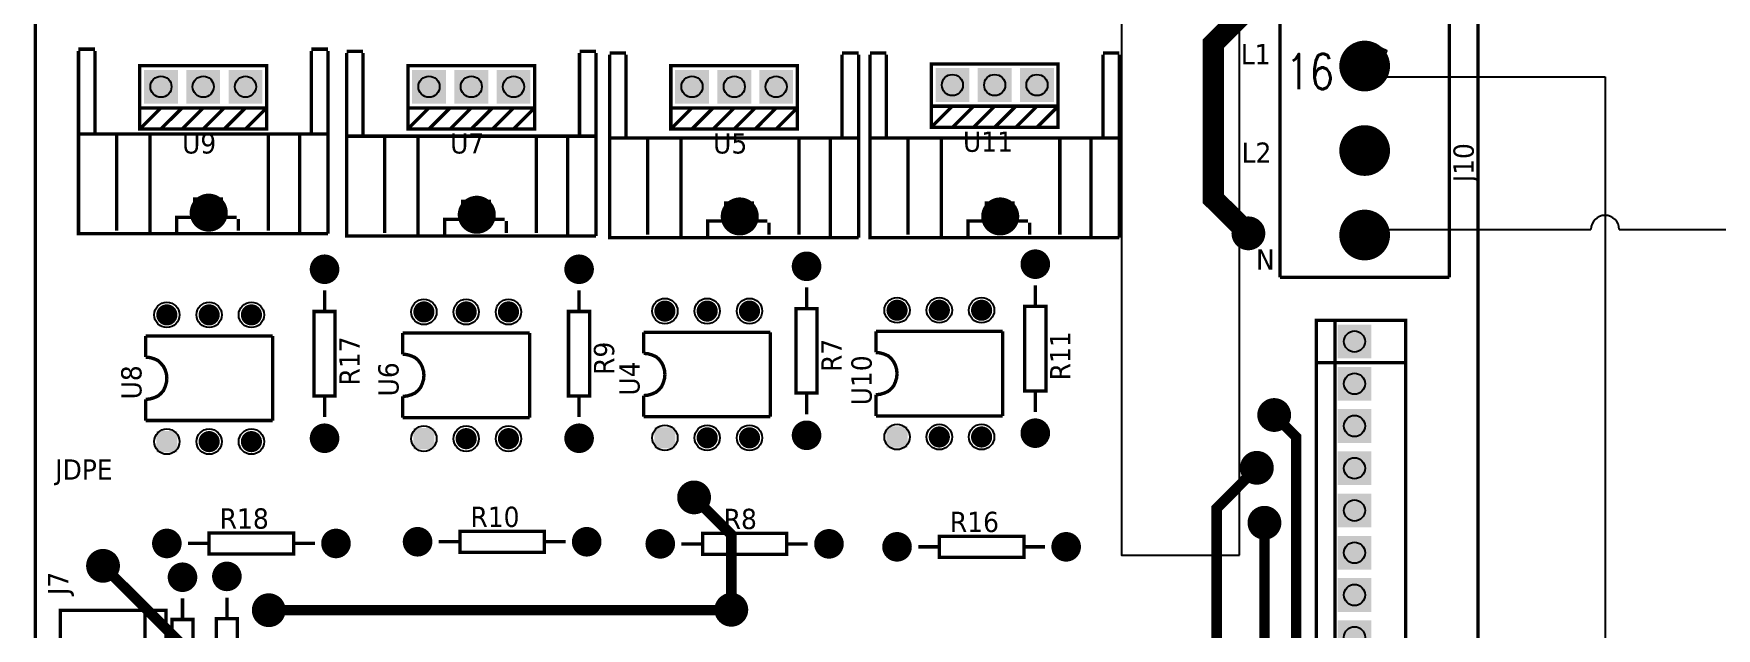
# Model space of a CAD drawing. Header units: millimetres. Extents: x 123.5 to 144.3, y 105.4 to 121.6.
# Drawn here: x 127.4 to 133.37, y 115.19 to 117.3 of the extents above; entities that cross this region are included whole.
import ezdxf
from ezdxf.enums import TextEntityAlignment as Align

# ---------------------------------------------------------------- set-up
doc = ezdxf.new("R2010")
doc.units = ezdxf.units.MM
doc.linetypes.add('DOT2', pattern=[0.635, 0, -0.635])
for name, color, linetype in [('12632256', 7, 'Continuous'), ('BLK_12AWG', 7, 'Continuous'), ('TERMS', 250, 'Continuous'), ('WIRES', 7, 'Continuous')]:
    doc.layers.add(name, color=color, linetype=linetype)
doc.layers.add('WIRENO', color=7, linetype='Continuous', true_color=0x000000)
doc.styles.get("Standard").update_dxf_attribs({"font": 'tahoma.ttf'})
doc.styles.add('WD', font='romans.shx')

# ---------------------------------------------------------------- blocks, each defined once
blk = doc.blocks.new('EPAD')
at = {"const_width": 0.5}
blk.add_lwpolyline([(-0.25, 0, 1), (0.25, 0, 1)], format="xyb", close=True, dxfattribs=at)
blk = doc.blocks.new('RPAD')
blk.add_trace([(-0.5, -0.5), (-0.5, 0.5), (0.5, -0.5), (0.5, 0.5)])
blk = doc.blocks.new('arjeta')
for points, const_width in [([(140.954, 117.5811), (144.366, 117.5811), (144.366, 122.5491), (140.954, 122.5491), (140.954, 117.5811)], 0.008), ([(144.171, 121.7681), (143.946, 121.7681), (143.74, 121.5621), (143.74, 121.1951), (143.823, 121.1131)], 0.05), ([(143.898, 121.6091), (143.898, 121.0091)], 0.008), ([(144.298, 121.0091), (144.298, 121.6091)], 0.008), ([(141.095, 121.5491), (141.056, 121.5491)], 0.008), ([(141.646, 121.1121), (141.056, 121.1121), (141.056, 121.5451)], 0.008), ([(141.095, 121.5451), (141.095, 121.3481)], 0.008), ([(141.646, 121.5491), (141.607, 121.5491)], 0.008), ([(141.607, 121.5451), (141.607, 121.3481)], 0.008), ([(141.646, 121.1121), (141.646, 121.5451)], 0.008), ([(141.729, 121.5441), (141.69, 121.5441)], 0.008), ([(142.28, 121.5441), (142.241, 121.5441)], 0.008), ([(141.201, 121.4101), (141.501, 121.4101), (141.501, 121.5101), (141.201, 121.5101), (141.201, 121.4101)], 0.008), ([(142.28, 121.1071), (141.69, 121.1071), (141.69, 121.5401)], 0.008), ([(141.729, 121.5401), (141.729, 121.3431)], 0.008), ([(141.835, 121.4101), (142.135, 121.4101), (142.135, 121.5101), (141.835, 121.5101), (141.835, 121.4101)], 0.008), ([(142.241, 121.5401), (142.241, 121.3431)], 0.008), ([(142.28, 121.1071), (142.28, 121.5401)], 0.008), ([(142.351, 121.5401), (142.312, 121.5401)], 0.008), ([(142.901, 121.1031), (142.312, 121.1031), (142.312, 121.5361)], 0.008), ([(142.351, 121.5361), (142.351, 121.3391)], 0.008), ([(142.457, 121.4101), (142.756, 121.4101), (142.756, 121.5101), (142.457, 121.5101), (142.457, 121.4101)], 0.008), ([(142.901, 121.5401), (142.862, 121.5401)], 0.008), ([(142.862, 121.5361), (142.862, 121.3391)], 0.008), ([(142.901, 121.1031), (142.901, 121.5361)], 0.008), ([(142.967, 121.5401), (142.928, 121.5401)], 0.008), ([(143.518, 121.1031), (142.928, 121.1031), (142.928, 121.5361)], 0.008), ([(142.967, 121.5361), (142.967, 121.3391)], 0.008), ([(143.073, 121.4141), (143.373, 121.4141), (143.373, 121.5141), (143.073, 121.5141), (143.073, 121.4141)], 0.008), ([(143.518, 121.5401), (143.479, 121.5401)], 0.008), ([(143.479, 121.5361), (143.479, 121.3391)], 0.008), ([(143.518, 121.1031), (143.518, 121.5361)], 0.008), ([(141.501, 121.4101), (141.501, 121.3601), (141.201, 121.3601), (141.201, 121.4101)], 0.008), ([(141.251, 121.4101), (141.201, 121.3601)], 0.008), ([(141.301, 121.4101), (141.251, 121.3601)], 0.008), ([(141.351, 121.4101), (141.301, 121.3601)], 0.008), ([(141.401, 121.4101), (141.351, 121.3601)], 0.008), ([(141.451, 121.4101), (141.401, 121.3601)], 0.008), ([(141.501, 121.4101), (141.451, 121.3601)], 0.008), ([(142.135, 121.4101), (142.135, 121.3601), (141.835, 121.3601), (141.835, 121.4101)], 0.008), ([(141.885, 121.4101), (141.835, 121.3601)], 0.008), ([(141.935, 121.4101), (141.885, 121.3601)], 0.008), ([(141.985, 121.4101), (141.935, 121.3601)], 0.008), ([(142.035, 121.4101), (141.985, 121.3601)], 0.008), ([(142.085, 121.4101), (142.035, 121.3601)], 0.008), ([(142.135, 121.4101), (142.085, 121.3601)], 0.008), ([(142.756, 121.4101), (142.756, 121.3601), (142.457, 121.3601), (142.457, 121.4101)], 0.008), ([(142.507, 121.4101), (142.457, 121.3601)], 0.008), ([(142.557, 121.4101), (142.507, 121.3601)], 0.008), ([(142.607, 121.4101), (142.557, 121.3601)], 0.008), ([(142.657, 121.4101), (142.607, 121.3601)], 0.008), ([(142.706, 121.4101), (142.657, 121.3601)], 0.008), ([(142.756, 121.4101), (142.706, 121.3601)], 0.008), ([(143.373, 121.4141), (143.373, 121.3641), (143.073, 121.3641), (143.073, 121.4141)], 0.008), ([(143.123, 121.4141), (143.073, 121.3641)], 0.008), ([(143.173, 121.4141), (143.123, 121.3641)], 0.008), ([(143.223, 121.4141), (143.173, 121.3641)], 0.008), ([(143.273, 121.4141), (143.223, 121.3641)], 0.008), ([(143.323, 121.4141), (143.273, 121.3641)], 0.008), ([(143.373, 121.4141), (143.323, 121.3641)], 0.008), ([(141.646, 121.3481), (141.06, 121.3481)], 0.008), ([(141.146, 121.1191), (141.146, 121.3481)], 0.008), ([(141.225, 121.1161), (141.225, 121.3481)], 0.008), ([(141.505, 121.1191), (141.505, 121.3481)], 0.008), ([(141.579, 121.1161), (141.579, 121.3441)], 0.008), ([(142.28, 121.3431), (141.694, 121.3431)], 0.008), ([(141.78, 121.1141), (141.78, 121.3431)], 0.008), ([(141.859, 121.1111), (141.859, 121.3431)], 0.008), ([(142.139, 121.1141), (142.139, 121.3431)], 0.008), ([(142.213, 121.1111), (142.213, 121.3391)], 0.008), ([(142.901, 121.3391), (142.316, 121.3391)], 0.008), ([(142.402, 121.1101), (142.402, 121.3391)], 0.008), ([(142.481, 121.1071), (142.481, 121.3391)], 0.008), ([(142.76, 121.1101), (142.76, 121.3391)], 0.008), ([(142.834, 121.1071), (142.834, 121.3351)], 0.008), ([(143.518, 121.3391), (142.932, 121.3391)], 0.008), ([(143.018, 121.1101), (143.018, 121.3391)], 0.008), ([(143.097, 121.1071), (143.097, 121.3391)], 0.008), ([(143.377, 121.1101), (143.377, 121.3391)], 0.008), ([(143.451, 121.1071), (143.451, 121.3351)], 0.008), ([(141.43, 121.1511), (141.394, 121.1511), (141.394, 121.1941), (141.331, 121.1941), (141.331, 121.1551), (141.331, 121.1511), (141.288, 121.1511)], 0.008), ([(142.064, 121.1461), (142.028, 121.1461), (142.028, 121.1891), (141.965, 121.1891), (141.965, 121.1501), (141.965, 121.1461), (141.922, 121.1461)], 0.008), ([(142.685, 121.1421), (142.65, 121.1421), (142.65, 121.1851), (142.587, 121.1851), (142.587, 121.1461), (142.587, 121.1421), (142.544, 121.1421)], 0.008), ([(143.302, 121.1421), (143.266, 121.1421), (143.266, 121.1851), (143.203, 121.1851), (143.203, 121.1461), (143.203, 121.1421), (143.16, 121.1421)], 0.008), ([(141.288, 121.1551), (141.288, 121.1161)], 0.008), ([(141.434, 121.1191), (141.434, 121.1471)], 0.008), ([(141.922, 121.1501), (141.922, 121.1111)], 0.008), ([(142.544, 121.1461), (142.544, 121.1071)], 0.008), ([(143.16, 121.1461), (143.16, 121.1071)], 0.008), ([(142.068, 121.1141), (142.068, 121.1421)], 0.008), ([(142.689, 121.1101), (142.689, 121.1381)], 0.008), ([(143.306, 121.1101), (143.306, 121.1381)], 0.008), ([(142.778, 120.9851), (142.778, 120.9351)], 0.008), ([(143.319, 120.9901), (143.319, 120.9401)], 0.008), ([(144.298, 121.0091), (143.898, 121.0091)], 0.008), ([(141.638, 120.9781), (141.638, 120.9281)], 0.008), ([(142.24, 120.9781), (142.24, 120.9281)], 0.008), ([(141.613, 120.7281), (141.663, 120.7281), (141.663, 120.9281), (141.613, 120.9281), (141.613, 120.7281)], 0.008), ([(142.215, 120.7281), (142.265, 120.7281), (142.265, 120.9281), (142.215, 120.9281), (142.215, 120.7281)], 0.008), ([(142.753, 120.7351), (142.803, 120.7351), (142.803, 120.9351), (142.753, 120.9351), (142.753, 120.7351)], 0.008), ([(143.294, 120.7401), (143.344, 120.7401), (143.344, 120.9401), (143.294, 120.9401), (143.294, 120.7401)], 0.008), ([(143.984, 119.3041), (144.195, 119.3041), (144.195, 120.9071), (143.984, 120.9071), (143.984, 119.3041)], 0.008), ([(144.028, 120.9041), (144.028, 119.3071)], 0.008), ([(141.215, 120.8201), (141.215, 120.8701)], 0.008), ([(141.215, 120.8701), (141.515, 120.8701)], 0.008), ([(141.515, 120.6701), (141.515, 120.8701)], 0.008), ([(141.823, 120.8271), (141.823, 120.8771)], 0.008), ([(141.823, 120.8771), (142.123, 120.8771)], 0.008), ([(142.123, 120.6771), (142.123, 120.8771)], 0.008), ([(142.393, 120.8291), (142.393, 120.8791)], 0.008), ([(142.393, 120.8791), (142.692, 120.8791)], 0.008), ([(142.692, 120.6791), (142.692, 120.8791)], 0.008), ([(142.942, 120.8311), (142.942, 120.8811)], 0.008), ([(142.942, 120.8811), (143.242, 120.8811)], 0.008), ([(143.242, 120.6811), (143.242, 120.8811)], 0.008), ([(141.873, 120.7771), (141.872, 120.7871), (141.869, 120.7971), (141.865, 120.8051), (141.859, 120.8131), (141.852, 120.8191), (141.843, 120.8231), (141.833, 120.8261), (141.823, 120.8271)], 0.008), ([(142.443, 120.7791), (142.442, 120.7891), (142.439, 120.7991), (142.435, 120.8071), (142.429, 120.8151), (142.422, 120.8211), (142.413, 120.8251), (142.403, 120.8281), (142.393, 120.8291)], 0.008), ([(142.992, 120.7811), (142.991, 120.7911), (142.988, 120.8011), (142.984, 120.8091), (142.978, 120.8171), (142.971, 120.8231), (142.962, 120.8271), (142.952, 120.8301), (142.942, 120.8311)], 0.008), ([(141.265, 120.7701), (141.264, 120.7801), (141.261, 120.7901), (141.257, 120.7981), (141.251, 120.8051), (141.244, 120.8121), (141.235, 120.8161), (141.225, 120.8191), (141.215, 120.8201)], 0.008), ([(144.191, 120.8071), (143.988, 120.8071)], 0.008), ([(141.265, 120.7701), (141.264, 120.7601), (141.261, 120.7501), (141.257, 120.7411), (141.251, 120.7341), (141.244, 120.7281), (141.235, 120.7241), (141.225, 120.7211), (141.215, 120.7201)], 0.008), ([(141.873, 120.7771), (141.872, 120.7671), (141.869, 120.7571), (141.865, 120.7481), (141.859, 120.7411), (141.852, 120.7351), (141.843, 120.7311), (141.833, 120.7281), (141.823, 120.7271)], 0.008), ([(142.443, 120.7791), (142.442, 120.7691), (142.439, 120.7591), (142.435, 120.7501), (142.429, 120.7431), (142.422, 120.7371), (142.413, 120.7331), (142.403, 120.7301), (142.393, 120.7291)], 0.008), ([(142.992, 120.7811), (142.991, 120.7711), (142.988, 120.7611), (142.984, 120.7521), (142.978, 120.7451), (142.971, 120.7391), (142.962, 120.7351), (142.952, 120.7321), (142.942, 120.7311)], 0.008), ([(141.215, 120.6701), (141.215, 120.7201)], 0.008), ([(141.638, 120.7281), (141.638, 120.6781)], 0.008), ([(141.823, 120.6771), (141.823, 120.7271)], 0.008), ([(142.24, 120.7281), (142.24, 120.6781)], 0.008), ([(142.393, 120.6791), (142.393, 120.7291)], 0.008), ([(142.778, 120.7351), (142.778, 120.6851)], 0.008), ([(142.942, 120.6811), (142.942, 120.7311)], 0.008), ([(143.319, 120.7401), (143.319, 120.6901)], 0.008), ([(141.215, 120.6701), (141.515, 120.6701)], 0.008), ([(141.823, 120.6771), (142.123, 120.6771)], 0.008), ([(142.393, 120.6791), (142.692, 120.6791)], 0.008), ([(142.942, 120.6811), (143.242, 120.6811)], 0.008), ([(143.884, 120.6831), (143.936, 120.6311), (143.936, 119.5131), (143.936, 119.4811), (143.913, 119.4581)], 0.025), ([(143.545, 119.6351), (143.605, 119.6351), (143.748, 119.7771), (143.748, 120.4621), (143.843, 120.5581)], 0.025), ([(142.6, 120.2221), (142.6, 120.4001), (142.512, 120.4881)], 0.025), ([(143.684, 119.5041), (143.861, 119.6811), (143.861, 120.4281)], 0.025), ([(141.365, 120.3541), (141.565, 120.3541), (141.565, 120.4041), (141.365, 120.4041), (141.365, 120.3541)], 0.008), ([(141.958, 120.3581), (142.158, 120.3581), (142.158, 120.4081), (141.958, 120.4081), (141.958, 120.3581)], 0.008), ([(142.532, 120.3531), (142.731, 120.3531), (142.731, 120.4031), (142.532, 120.4031), (142.532, 120.3531)], 0.008), ([(143.092, 120.3461), (143.292, 120.3461), (143.292, 120.3961), (143.092, 120.3961), (143.092, 120.3461)], 0.008), ([(141.315, 120.3791), (141.365, 120.3791)], 0.008), ([(141.565, 120.3791), (141.615, 120.3791)], 0.008), ([(141.908, 120.3831), (141.958, 120.3831)], 0.008), ([(142.158, 120.3831), (142.208, 120.3831)], 0.008), ([(142.482, 120.3781), (142.532, 120.3781)], 0.008), ([(142.731, 120.3781), (142.781, 120.3781)], 0.008), ([(143.042, 120.3711), (143.092, 120.3711)], 0.008), ([(143.292, 120.3711), (143.342, 120.3711)], 0.008), ([(142.029, 119.6831), (141.898, 119.6831), (141.537, 120.0441), (141.396, 120.0441), (141.114, 120.3261)], 0.025), ([(141.302, 120.2491), (141.302, 120.1991)], 0.008), ([(141.407, 120.2511), (141.407, 120.2011)], 0.008), ([(141.506, 120.2211), (142.599, 120.2211), (142.6, 120.2221)], 0.025), ([(141.013, 119.3221), (141.263, 119.3221), (141.263, 120.2211), (141.013, 120.2211), (141.013, 119.3221)], 0.008), ([(141.213, 120.2211), (141.213, 119.3221)], 0.008), ([(141.277, 120.0001), (141.327, 120.0001), (141.327, 120.1991), (141.277, 120.1991), (141.277, 120.0001)], 0.008), ([(141.382, 120.0021), (141.432, 120.0021), (141.432, 120.2011), (141.382, 120.2011), (141.382, 120.0021)], 0.008)]:
    blk.add_lwpolyline(points, dxfattribs=dict(const_width=const_width))
blk.add_lwpolyline([(143.802, 120.3511), (143.802, 121.8921), (143.523, 121.8921), (143.523, 120.3511), (143.802, 120.3511)])
for centre, radius in [((144.098, 121.5091), 0.03), ((141.251, 121.4601), 0.025), ((141.351, 121.4601), 0.025), ((141.451, 121.4601), 0.025), ((141.885, 121.4601), 0.025), ((141.985, 121.4601), 0.025), ((142.085, 121.4601), 0.025), ((142.507, 121.4601), 0.025), ((142.607, 121.4601), 0.025), ((142.706, 121.4601), 0.025), ((143.123, 121.4641), 0.025), ((143.223, 121.4641), 0.025), ((143.323, 121.4641), 0.025), ((144.098, 121.3091), 0.03), ((141.364, 121.1621), 0.025), ((141.998, 121.1571), 0.025), ((142.62, 121.1531), 0.025), ((143.236, 121.1531), 0.025), ((143.823, 121.1131), 0.025), ((144.098, 121.1091), 0.03), ((141.638, 121.0281), 0.025), ((142.24, 121.0281), 0.025), ((142.778, 121.0351), 0.025), ((143.319, 121.0401), 0.025), ((141.265, 120.9201), 0.03), ((141.365, 120.9201), 0.03), ((141.465, 120.9201), 0.03), ((141.873, 120.9271), 0.03), ((141.973, 120.9271), 0.03), ((142.073, 120.9271), 0.03), ((142.443, 120.9291), 0.03), ((142.543, 120.9291), 0.03), ((142.643, 120.9291), 0.03), ((142.992, 120.9311), 0.03), ((143.092, 120.9311), 0.03), ((143.192, 120.9311), 0.03), ((144.074, 120.8571), 0.025), ((144.074, 120.7571), 0.025), ((143.884, 120.6831), 0.025), ((144.074, 120.6571), 0.025), ((141.265, 120.6201), 0.03), ((141.365, 120.6201), 0.03), ((141.465, 120.6201), 0.03), ((141.638, 120.6281), 0.025), ((141.873, 120.6271), 0.03), ((141.973, 120.6271), 0.03), ((142.073, 120.6271), 0.03), ((142.24, 120.6281), 0.025), ((142.443, 120.6291), 0.03), ((142.543, 120.6291), 0.03), ((142.643, 120.6291), 0.03), ((142.778, 120.6351), 0.025), ((142.992, 120.6311), 0.03), ((143.092, 120.6311), 0.03), ((143.192, 120.6311), 0.03), ((143.319, 120.6401), 0.025), ((143.843, 120.5581), 0.025), ((144.074, 120.5571), 0.025), ((142.512, 120.4881), 0.025), ((144.074, 120.4571), 0.025), ((143.861, 120.4281), 0.025), ((141.265, 120.3791), 0.025), ((141.665, 120.3791), 0.025), ((141.858, 120.3831), 0.025), ((142.258, 120.3831), 0.025), ((142.432, 120.3781), 0.025), ((142.831, 120.3781), 0.025), ((142.992, 120.3711), 0.025), ((143.392, 120.3711), 0.025), ((141.114, 120.3261), 0.025), ((144.074, 120.3571), 0.025), ((141.302, 120.2991), 0.025), ((141.407, 120.3011), 0.025), ((144.074, 120.2571), 0.025), ((141.506, 120.2211), 0.025), ((142.6, 120.2221), 0.025), ((144.074, 120.1571), 0.025)]:
    blk.add_circle(centre, radius)
for name, p, xscale, yscale in [('EPAD', (144.098, 121.5091), 0.12, 0.12), ('EPAD', (144.098, 121.3091), 0.12, 0.12), ('EPAD', (141.364, 121.1621), 0.09, 0.09), ('EPAD', (141.998, 121.1571), 0.09, 0.09), ('EPAD', (142.62, 121.1531), 0.09, 0.09), ('EPAD', (143.236, 121.1531), 0.09, 0.09), ('EPAD', (143.823, 121.1131), 0.08, 0.08), ('EPAD', (144.098, 121.1091), 0.12, 0.12), ('EPAD', (142.778, 121.0351), 0.07, 0.07), ('EPAD', (143.319, 121.0401), 0.07, 0.07), ('EPAD', (141.638, 121.0281), 0.07, 0.07), ('EPAD', (142.24, 121.0281), 0.07, 0.07), ('EPAD', (141.873, 120.9271), 0.05, 0.05), ('EPAD', (141.973, 120.9271), 0.05, 0.05), ('EPAD', (142.073, 120.9271), 0.05, 0.05), ('EPAD', (142.443, 120.9291), 0.05, 0.05), ('EPAD', (142.543, 120.9291), 0.05, 0.05), ('EPAD', (142.643, 120.9291), 0.05, 0.05), ('EPAD', (142.992, 120.9311), 0.05, 0.05), ('EPAD', (143.092, 120.9311), 0.05, 0.05), ('EPAD', (143.192, 120.9311), 0.05, 0.05), ('EPAD', (141.265, 120.9201), 0.05, 0.05), ('EPAD', (141.365, 120.9201), 0.05, 0.05), ('EPAD', (141.465, 120.9201), 0.05, 0.05), ('EPAD', (143.884, 120.6831), 0.08, 0.08), ('EPAD', (142.778, 120.6351), 0.07, 0.07), ('EPAD', (143.319, 120.6401), 0.07, 0.07), ('RPAD', (141.265, 120.6201), 0.05, 0.05), ('EPAD', (141.365, 120.6201), 0.05, 0.05), ('EPAD', (141.465, 120.6201), 0.05, 0.05), ('EPAD', (141.638, 120.6281), 0.07, 0.07), ('RPAD', (141.873, 120.6271), 0.05, 0.05), ('EPAD', (141.973, 120.6271), 0.05, 0.05), ('EPAD', (142.073, 120.6271), 0.05, 0.05), ('EPAD', (142.24, 120.6281), 0.07, 0.07), ('RPAD', (142.443, 120.6291), 0.05, 0.05), ('EPAD', (142.543, 120.6291), 0.05, 0.05), ('EPAD', (142.643, 120.6291), 0.05, 0.05), ('RPAD', (142.992, 120.6311), 0.05, 0.05), ('EPAD', (143.092, 120.6311), 0.05, 0.05), ('EPAD', (143.192, 120.6311), 0.05, 0.05), ('EPAD', (143.843, 120.5581), 0.08, 0.08), ('EPAD', (142.512, 120.4881), 0.08, 0.08), ('EPAD', (143.861, 120.4281), 0.08, 0.08), ('EPAD', (141.265, 120.3791), 0.07, 0.07), ('EPAD', (141.665, 120.3791), 0.07, 0.07), ('EPAD', (141.858, 120.3831), 0.07, 0.07), ('EPAD', (142.258, 120.3831), 0.07, 0.07), ('EPAD', (142.432, 120.3781), 0.07, 0.07), ('EPAD', (142.831, 120.3781), 0.07, 0.07), ('EPAD', (142.992, 120.3711), 0.07, 0.07), ('EPAD', (143.392, 120.3711), 0.07, 0.07), ('EPAD', (141.114, 120.3261), 0.08, 0.08), ('EPAD', (141.302, 120.2991), 0.07, 0.07), ('EPAD', (141.407, 120.3011), 0.07, 0.07), ('EPAD', (141.506, 120.2211), 0.08, 0.08), ('EPAD', (142.6, 120.2221), 0.08, 0.08)]:
    blk.add_blockref(name, p, dxfattribs=dict(xscale=xscale, yscale=yscale))
at = {"xscale": 0.08, "yscale": 0.08}
for p, rotation in [((141.251, 121.4601), 180), ((141.351, 121.4601), 180), ((141.451, 121.4601), 180), ((141.885, 121.4601), 180), ((141.985, 121.4601), 180), ((142.085, 121.4601), 180), ((142.507, 121.4601), 180), ((142.607, 121.4601), 180), ((142.706, 121.4601), 180), ((143.123, 121.4641), 180), ((143.223, 121.4641), 180), ((143.323, 121.4641), 180), ((144.074, 120.8571), 270), ((144.074, 120.7571), 270), ((144.074, 120.6571), 270), ((144.074, 120.5571), 270), ((144.074, 120.4571), 270), ((144.074, 120.3571), 270), ((144.074, 120.2571), 270), ((144.074, 120.1571), 270)]:
    blk.add_blockref('RPAD', p, dxfattribs=dict(at, rotation=rotation))
at = {"layer": '12632256', "width": 1.041667}
for s, p in [('L1', (143.805, 121.5131)), ('U9', (141.301, 121.3021)), ('U7', (141.935, 121.3021)), ('U5', (142.557, 121.3021)), ('U11', (143.148, 121.3061)), ('L2', (143.807, 121.2801)), ('N', (143.841, 121.0271)), ('JDPE', (141.001, 120.5301)), ('R18', (141.39, 120.4141)), ('R10', (141.983, 120.4181)), ('R8', (142.582, 120.4131)), ('R16', (143.117, 120.4061))]:
    blk.add_text(s, height=0.048, dxfattribs=at).set_placement(p)
for s, p in [('J10', (144.356, 121.2341)), ('R11', (143.402, 120.7651)), ('R17', (141.721, 120.7531)), ('R9', (142.323, 120.7781)), ('R7', (142.861, 120.7851)), ('U8', (141.205, 120.7201)), ('U6', (141.813, 120.7271)), ('U4', (142.383, 120.7291)), ('U10', (142.932, 120.7061)), ('J7', (141.032, 120.2571))]:
    blk.add_text(s, height=0.048, rotation=90, dxfattribs=at).set_placement(p)
blk = doc.blocks.new('WD_WNV')
at = {"linetype": 'Continuous', "style": 'WD', "width": 0.8}
blk.add_attdef('WIRENO', text='', height=0.125, dxfattribs=at).set_placement((-0.05, 0), align=Align.MIDDLE_RIGHT)
at = {"style": 'WD', "flags": 1}
for tag, p in [('W01USER', (-0.0625, 0.0938)), ('W02USER', (-0.0625, 0.0859)), ('W03USER', (-0.0625, 0.0781)), ('W04USER', (-0.0625, 0.0703)), ('W05USER', (-0.0625, 0.0625)), ('W06USER', (-0.0625, 0.0547)), ('W07USER', (-0.0625, 0.0469)), ('W08USER', (-0.0625, 0.0391)), ('W09USER', (-0.0625, 0.0312)), ('W10USER', (-0.0625, 0.0234))]:
    blk.add_attdef(tag, text='', height=0.005, dxfattribs=at).set_placement(p, align=Align.CENTER)

msp = doc.modelspace()

# ---------------------------------------------------------------- linework, layer by layer
at = {"layer": 'BLK_12AWG'}
for p, q in [((132.0789, 116.6022), (132.9222, 116.6022)), ((133.0222, 116.6022), (133.5842, 116.6022))]:
    msp.add_line(p, q, dxfattribs=at)
msp.add_arc((132.9722, 116.6022), 0.05, 0, 180, dxfattribs=at)
at = {"layer": 'WIRENO'}
msp.add_lwpolyline([(132.057, 117.181), (132.1397, 117.2137), (132.1599, 117.2049), (132.189, 117.2163), (132.1978, 117.2366), (132.1775, 117.2454), (132.1484, 117.2339), (132.1441, 117.2238)], dxfattribs=at)
at = {"layer": 'WIRES'}
for p, q in [((132.1687, 117.2378), (132.1687, 117.2124)), ((132.0959, 117.1438), (132.9722, 117.1438)), ((132.9722, 117.1438), (132.9722, 109.9678))]:
    msp.add_line(p, q, dxfattribs=at)

# ---------------------------------------------------------------- block references
at = {"layer": 'TERMS', "linetype": 'DOT2', "lineweight": 50, "xscale": 1.5, "yscale": 1.5, "zscale": 1.5}
msp.add_blockref('arjeta', (-84.0277, -65.0814), dxfattribs=at)
at = {"layer": 'WIRENO'}
ref = msp.add_blockref('WD_WNV', (132.1687, 117.2251), dxfattribs=at)
ref.add_attrib('WIRENO', '16', dxfattribs={"linetype": 'Continuous', "height": 0.125, "style": 'WD', "width": 0.8}).set_placement((132.0105, 117.1626), align=Align.MIDDLE_RIGHT)

doc.saveas('drawing.dxf')
